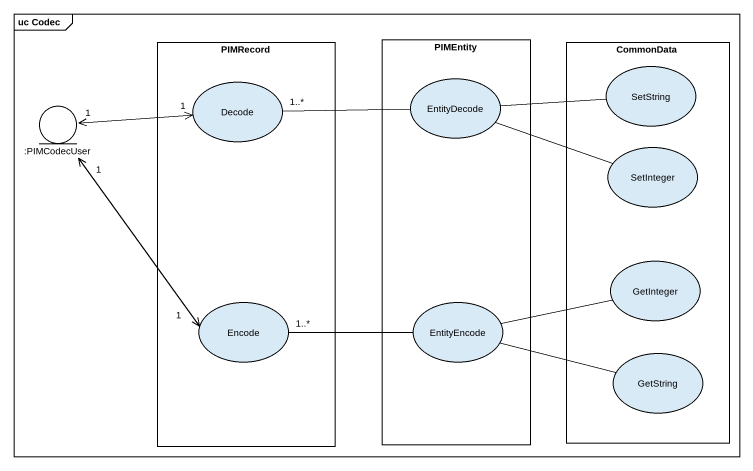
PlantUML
@startuml
mainframe uc Codec
rectangle PIMRecord {
  usecase Decode
  usecase Encode
}
rectangle PIMEntity {
  usecase EntityDecode
  usecase EntityEncode
}
rectangle CommonData {
  usecase SetString
  usecase SetInteger
  usecase GetInteger
  usecase GetString
}
entity ":PIMCodecUser" as PIMCodecUser
PIMCodecUser "1" <-right-> "1" Decode
PIMCodecUser "1" <--> "1" Encode
Decode "1..*" -right- EntityDecode
EntityDecode -right- SetString
EntityDecode -right- SetInteger
Encode "1..*" -right- EntityEncode
EntityEncode -right- GetInteger
EntityEncode -right- GetString
@enduml
